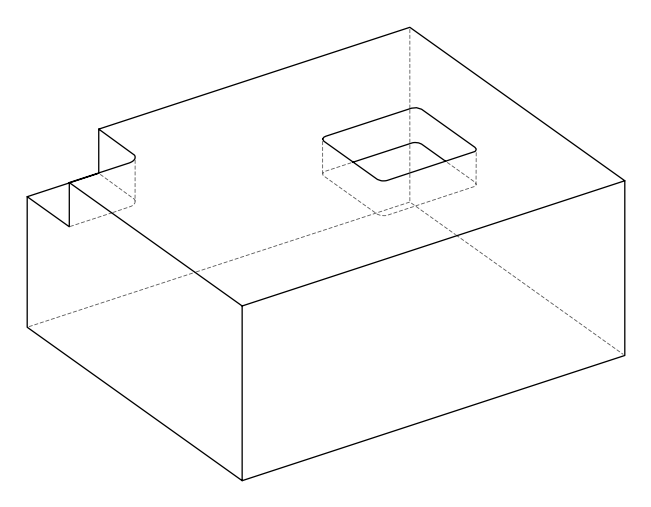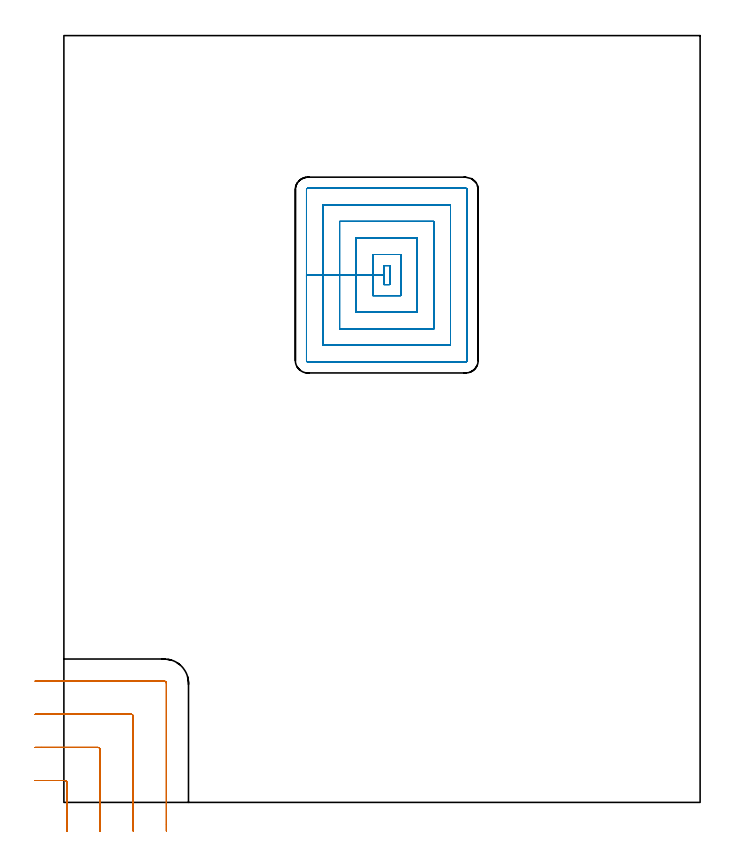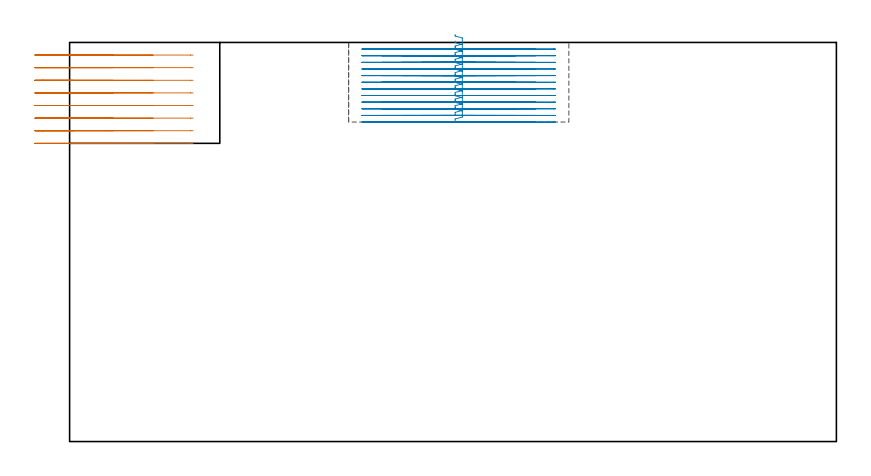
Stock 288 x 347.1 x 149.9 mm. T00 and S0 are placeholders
(PLAN: 2 operations, 1 tool changes, 30.4 min)
(1 MILL_CORNER_NOTCH_RECTANGULAR | CORNER_NOTCH_RECTANGULAR | UGT0201_094 | Follow Part, ap 5, ae 75% | 6.01 min | 137773 mm3)
(2 MILL_RECTANGULAR_POCKET | POCKET_RECTANGULAR_STRAIGHT | NXT0201_013 | Follow Part, ap 2.5, ae 75% | 24.36 min | 218317 mm3)
(TOOL UGT0201_094 | End mill 20 mm | D20 FL38 Z4)
(TOOL NXT0201_013 | ENDMILL 10mm | D10 FL30 Z4)
(OP 1 MILL_CORNER_NOTCH_RECTANGULAR)
G17 G21 G94 G90
T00 M6
G54
G17 G0 G90 X1.4 Y-13. S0 M3
G43 Z159.9 H0
Z145.162
G94 G1 Y-10. F250.
Y8.905 F500.
G3 X0.405 Y9.9 R1.
G1 X-10.
X-13. F250.
G0 Z159.9
X16.4 Y-13.
Z145.162
G1 Y-10.
Y23.905 F500.
G3 X15.405 Y24.9 R1.
G1 X-10.
X-13. F250.
G0 Z159.9
X31.4 Y-13.
Z145.162
G1 Y-10.
Y38.904 F500.
G3 X30.404 Y39.9 R1.
G1 X-10.
X-13. F250.
G0 Z159.9
X46.4 Y-13.
Z145.162
G1 Y-10.
Y53.904 F500.
G3 X45.404 Y54.9 R1.
G1 X-10.
X-13. F250.
G0 Z159.9
X1.4 Y-13.
Z140.425
G1 Y-10.
Y8.905 F500.
G3 X0.405 Y9.9 R1.
G1 X-10.
X-13. F250.
G0 Z159.9
X16.4 Y-13.
Z140.425
G1 Y-10.
Y23.905 F500.
G3 X15.405 Y24.9 R1.
G1 X-10.
X-13. F250.
G0 Z159.9
X31.4 Y-13.
Z140.425
G1 Y-10.
Y38.904 F500.
G3 X30.404 Y39.9 R1.
G1 X-10.
X-13. F250.
G0 Z159.9
X46.4 Y-13.
Z140.425
G1 Y-10.
Y53.904 F500.
G3 X45.404 Y54.9 R1.
G1 X-10.
X-13. F250.
G0 Z159.9
X1.4 Y-13.
Z135.687
G1 Y-10.
Y8.905 F500.
G3 X0.405 Y9.9 R1.
G1 X-10.
X-13. F250.
G0 Z159.9
X16.4 Y-13.
Z135.687
G1 Y-10.
Y23.905 F500.
G3 X15.405 Y24.9 R1.
G1 X-10.
X-13. F250.
G0 Z159.9
X31.4 Y-13.
Z135.687
G1 Y-10.
Y38.904 F500.
G3 X30.404 Y39.9 R1.
G1 X-10.
X-13. F250.
G0 Z159.9
X46.4 Y-13.
Z135.687
G1 Y-10.
Y53.904 F500.
G3 X45.404 Y54.9 R1.
G1 X-10.
X-13. F250.
G0 Z159.9
X1.4 Y-13.
Z130.95
G1 Y-10.
Y8.905 F500.
G3 X0.405 Y9.9 R1.
G1 X-10.
X-13. F250.
G0 Z159.9
X16.4 Y-13.
Z130.95
G1 Y-10.
Y23.905 F500.
G3 X15.405 Y24.9 R1.
G1 X-10.
X-13. F250.
G0 Z159.9
X31.4 Y-13.
Z130.95
G1 Y-10.
Y38.904 F500.
G3 X30.404 Y39.9 R1.
G1 X-10.
X-13. F250.
G0 Z159.9
X46.4 Y-13.
Z130.95
G1 Y-10.
Y53.904 F500.
G3 X45.404 Y54.9 R1.
G1 X-10.
X-13. F250.
G0 Z159.9
X1.4 Y-13.
Z126.212
G1 Y-10.
Y8.905 F500.
G3 X0.405 Y9.9 R1.
G1 X-10.
X-13. F250.
G0 Z159.9
X16.4 Y-13.
Z126.212
G1 Y-10.
Y23.905 F500.
G3 X15.405 Y24.9 R1.
G1 X-10.
X-13. F250.
G0 Z159.9
X31.4 Y-13.
Z126.212
G1 Y-10.
Y38.904 F500.
G3 X30.404 Y39.9 R1.
G1 X-10.
X-13. F250.
G0 Z159.9
X46.4 Y-13.
Z126.212
G1 Y-10.
Y53.904 F500.
G3 X45.404 Y54.9 R1.
G1 X-10.
X-13. F250.
G0 Z159.9
X1.4 Y-13.
Z121.475
G1 Y-10.
Y8.905 F500.
G3 X0.405 Y9.9 R1.
G1 X-10.
X-13. F250.
G0 Z159.9
X16.4 Y-13.
Z121.475
G1 Y-10.
Y23.905 F500.
G3 X15.405 Y24.9 R1.
G1 X-10.
X-13. F250.
G0 Z159.9
X31.4 Y-13.
Z121.475
G1 Y-10.
Y38.904 F500.
G3 X30.404 Y39.9 R1.
G1 X-10.
X-13. F250.
G0 Z159.9
X46.4 Y-13.
Z121.475
G1 Y-10.
Y53.904 F500.
G3 X45.404 Y54.9 R1.
G1 X-10.
X-13. F250.
G0 Z159.9
X1.4 Y-13.
Z116.737
G1 Y-10.
Y8.905 F500.
G3 X0.405 Y9.9 R1.
G1 X-10.
X-13. F250.
G0 Z159.9
X16.4 Y-13.
Z116.737
G1 Y-10.
Y23.905 F500.
G3 X15.405 Y24.9 R1.
G1 X-10.
X-13. F250.
G0 Z159.9
X31.4 Y-13.
Z116.737
G1 Y-10.
Y38.904 F500.
G3 X30.404 Y39.9 R1.
G1 X-10.
X-13. F250.
G0 Z159.9
X46.4 Y-13.
Z116.737
G1 Y-10.
Y53.904 F500.
G3 X45.404 Y54.9 R1.
G1 X-10.
X-13. F250.
G0 Z159.9
X1.4 Y-13.
Z112.
G1 Y-10.
Y8.905 F500.
G3 X0.405 Y9.9 R1.
G1 X-10.
X-13. F250.
G0 Z159.9
X16.4 Y-13.
Z112.
G1 Y-10.
Y23.905 F500.
G3 X15.405 Y24.9 R1.
G1 X-10.
X-13. F250.
G0 Z159.9
X31.4 Y-13.
Z112.
G1 Y-10.
Y38.904 F500.
G3 X30.404 Y39.9 R1.
G1 X-10.
X-13. F250.
G0 Z159.9
X46.4 Y-13.
Z112.
G1 Y-10.
Y53.904 F500.
G3 X45.404 Y54.9 R1.
G1 X-10.
X-13. F250.
G0 Z159.9
M5
M2
(OP 2 MILL_RECTANGULAR_POCKET)
G17 G21 G94 G90
T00 M6
G54
G17 G0 G90 X144.8 Y236.595 S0 M3
G43 Z159.9 H0
Z152.9
G94 G1 Y234.4 Z152.312 F250.
X147.5 Z151.588
Y243. Z149.284
X144.8 Z148.56
Y238.7 Z147.408
Y234.4 F500.
X147.5
Y243.
X144.8
Y238.7
X139.8
Y229.4
X152.5
Y248.
X139.8
Y238.7
X132.3
Y221.9
X160.
Y255.5
X132.3
Y238.7
X124.8
Y214.4
X167.5
Y263.
X124.8
Y238.7
X117.3
Y206.9
X175.
Y270.5
X117.3
Y238.7
X109.8
Y200.
G3 X110.4 Y199.4 R0.6
G1 X181.9
G3 X182.5 Y200. R0.6
G1 Y277.4
G3 X181.9 Y278. R0.6
G1 X110.4
G3 X109.8 Y277.4 R0.6
G1 Y238.7
Y237.7
G0 X144.8 Y236.595 Z150.408
G1 Y234.4 Z149.82 F250.
X147.5 Z149.097
Y243. Z146.792
X144.8 Z146.069
Y238.7 Z144.917
Y234.4 F500.
X147.5
Y243.
X144.8
Y238.7
X139.8
Y229.4
X152.5
Y248.
X139.8
Y238.7
X132.3
Y221.9
X160.
Y255.5
X132.3
Y238.7
X124.8
Y214.4
X167.5
Y263.
X124.8
Y238.7
X117.3
Y206.9
X175.
Y270.5
X117.3
Y238.7
X109.8
Y200.
G3 X110.4 Y199.4 R0.6
G1 X181.9
G3 X182.5 Y200. R0.6
G1 Y277.4
G3 X181.9 Y278. R0.6
G1 X110.4
G3 X109.8 Y277.4 R0.6
G1 Y238.7
Y237.7
G0 X144.8 Y236.595 Z147.917
G1 Y234.4 Z147.328 F250.
X147.5 Z146.605
Y243. Z144.301
X144.8 Z143.577
Y238.7 Z142.425
Y234.4 F500.
X147.5
Y243.
X144.8
Y238.7
X139.8
Y229.4
X152.5
Y248.
X139.8
Y238.7
X132.3
Y221.9
X160.
Y255.5
X132.3
Y238.7
X124.8
Y214.4
X167.5
Y263.
X124.8
Y238.7
X117.3
Y206.9
X175.
Y270.5
X117.3
Y238.7
X109.8
Y200.
G3 X110.4 Y199.4 R0.6
G1 X181.9
G3 X182.5 Y200. R0.6
G1 Y277.4
G3 X181.9 Y278. R0.6
G1 X110.4
G3 X109.8 Y277.4 R0.6
G1 Y238.7
Y237.7
G0 X144.8 Y236.595 Z145.425
G1 Y234.4 Z144.837 F250.
X147.5 Z144.113
Y243. Z141.809
X144.8 Z141.085
Y238.7 Z139.933
Y234.4 F500.
X147.5
Y243.
X144.8
Y238.7
X139.8
Y229.4
X152.5
Y248.
X139.8
Y238.7
X132.3
Y221.9
X160.
Y255.5
X132.3
Y238.7
X124.8
Y214.4
X167.5
Y263.
X124.8
Y238.7
X117.3
Y206.9
X175.
Y270.5
X117.3
Y238.7
X109.8
Y200.
G3 X110.4 Y199.4 R0.6
G1 X181.9
G3 X182.5 Y200. R0.6
G1 Y277.4
G3 X181.9 Y278. R0.6
G1 X110.4
G3 X109.8 Y277.4 R0.6
G1 Y238.7
Y237.7
G0 X144.8 Y236.595 Z142.933
G1 Y234.4 Z142.345 F250.
X147.5 Z141.622
Y243. Z139.317
X144.8 Z138.594
Y238.7 Z137.442
Y234.4 F500.
X147.5
Y243.
X144.8
Y238.7
X139.8
Y229.4
X152.5
Y248.
X139.8
Y238.7
X132.3
Y221.9
X160.
Y255.5
X132.3
Y238.7
X124.8
Y214.4
X167.5
Y263.
X124.8
Y238.7
X117.3
Y206.9
X175.
Y270.5
X117.3
Y238.7
X109.8
Y200.
G3 X110.4 Y199.4 R0.6
G1 X181.9
G3 X182.5 Y200. R0.6
G1 Y277.4
G3 X181.9 Y278. R0.6
G1 X110.4
G3 X109.8 Y277.4 R0.6
G1 Y238.7
Y237.7
G0 X144.8 Y236.595 Z140.442
G1 Y234.4 Z139.853 F250.
X147.5 Z139.13
Y243. Z136.826
X144.8 Z136.102
Y238.7 Z134.95
Y234.4 F500.
X147.5
Y243.
X144.8
Y238.7
X139.8
Y229.4
X152.5
Y248.
X139.8
Y238.7
X132.3
Y221.9
X160.
Y255.5
X132.3
Y238.7
X124.8
Y214.4
X167.5
Y263.
X124.8
Y238.7
X117.3
Y206.9
X175.
Y270.5
X117.3
Y238.7
X109.8
Y200.
G3 X110.4 Y199.4 R0.6
G1 X181.9
G3 X182.5 Y200. R0.6
G1 Y277.4
G3 X181.9 Y278. R0.6
G1 X110.4
G3 X109.8 Y277.4 R0.6
G1 Y238.7
Y237.7
G0 X144.8 Y236.595 Z137.95
G1 Y234.4 Z137.362 F250.
X147.5 Z136.638
Y243. Z134.334
X144.8 Z133.61
Y238.7 Z132.458
Y234.4 F500.
X147.5
Y243.
X144.8
Y238.7
X139.8
Y229.4
X152.5
Y248.
X139.8
Y238.7
X132.3
Y221.9
X160.
Y255.5
X132.3
Y238.7
X124.8
Y214.4
X167.5
Y263.
X124.8
Y238.7
X117.3
Y206.9
X175.
Y270.5
X117.3
Y238.7
X109.8
Y200.
G3 X110.4 Y199.4 R0.6
G1 X181.9
G3 X182.5 Y200. R0.6
G1 Y277.4
G3 X181.9 Y278. R0.6
G1 X110.4
G3 X109.8 Y277.4 R0.6
G1 Y238.7
Y237.7
G0 X144.8 Y236.595 Z135.458
G1 Y234.4 Z134.87 F250.
X147.5 Z134.147
Y243. Z131.842
X144.8 Z131.119
Y238.7 Z129.967
Y234.4 F500.
X147.5
Y243.
X144.8
Y238.7
X139.8
Y229.4
X152.5
Y248.
X139.8
Y238.7
X132.3
Y221.9
X160.
Y255.5
X132.3
Y238.7
X124.8
Y214.4
X167.5
Y263.
X124.8
Y238.7
X117.3
Y206.9
X175.
Y270.5
X117.3
Y238.7
X109.8
Y200.
G3 X110.4 Y199.4 R0.6
G1 X181.9
G3 X182.5 Y200. R0.6
G1 Y277.4
G3 X181.9 Y278. R0.6
G1 X110.4
G3 X109.8 Y277.4 R0.6
G1 Y238.7
Y237.7
G0 X144.8 Y236.595 Z132.967
G1 Y234.4 Z132.378 F250.
X147.5 Z131.655
Y243. Z129.351
X144.8 Z128.627
Y238.7 Z127.475
Y234.4 F500.
X147.5
Y243.
X144.8
Y238.7
X139.8
Y229.4
X152.5
Y248.
X139.8
Y238.7
X132.3
Y221.9
X160.
Y255.5
X132.3
Y238.7
X124.8
Y214.4
X167.5
Y263.
X124.8
Y238.7
X117.3
Y206.9
X175.
Y270.5
X117.3
Y238.7
X109.8
Y200.
G3 X110.4 Y199.4 R0.6
G1 X181.9
G3 X182.5 Y200. R0.6
G1 Y277.4
G3 X181.9 Y278. R0.6
G1 X110.4
G3 X109.8 Y277.4 R0.6
G1 Y238.7
Y237.7
G0 X144.8 Y236.595 Z130.475
G1 Y234.4 Z129.887 F250.
X147.5 Z129.163
Y243. Z126.859
X144.8 Z126.135
Y238.7 Z124.983
Y234.4 F500.
X147.5
Y243.
X144.8
Y238.7
X139.8
Y229.4
X152.5
Y248.
X139.8
Y238.7
X132.3
Y221.9
X160.
Y255.5
X132.3
Y238.7
X124.8
Y214.4
X167.5
Y263.
X124.8
Y238.7
X117.3
Y206.9
X175.
Y270.5
X117.3
Y238.7
X109.8
Y200.
G3 X110.4 Y199.4 R0.6
G1 X181.9
G3 X182.5 Y200. R0.6
G1 Y277.4
G3 X181.9 Y278. R0.6
G1 X110.4
G3 X109.8 Y277.4 R0.6
G1 Y238.7
Y237.7
G0 X144.8 Y236.595 Z127.983
G1 Y234.4 Z127.395 F250.
X147.5 Z126.672
Y243. Z124.367
X144.8 Z123.644
Y238.7 Z122.492
Y234.4 F500.
X147.5
Y243.
X144.8
Y238.7
X139.8
Y229.4
X152.5
Y248.
X139.8
Y238.7
X132.3
Y221.9
X160.
Y255.5
X132.3
Y238.7
X124.8
Y214.4
X167.5
Y263.
X124.8
Y238.7
X117.3
Y206.9
X175.
Y270.5
X117.3
Y238.7
X109.8
Y200.
G3 X110.4 Y199.4 R0.6
G1 X181.9
G3 X182.5 Y200. R0.6
G1 Y277.4
G3 X181.9 Y278. R0.6
G1 X110.4
G3 X109.8 Y277.4 R0.6
G1 Y238.7
Y237.7
G0 X144.8 Y236.595 Z125.492
G1 Y234.4 Z124.903 F250.
X147.5 Z124.18
Y243. Z121.876
X144.8 Z121.152
Y238.7 Z120.
Y234.4 F500.
X147.5
Y243.
X144.8
Y238.7
X139.8
Y229.4
X152.5
Y248.
X139.8
Y238.7
X132.3
Y221.9
X160.
Y255.5
X132.3
Y238.7
X124.8
Y214.4
X167.5
Y263.
X124.8
Y238.7
X117.3
Y206.9
X175.
Y270.5
X117.3
Y238.7
X109.8
Y200.
G3 X110.4 Y199.4 R0.6
G1 X181.9
G3 X182.5 Y200. R0.6
G1 Y277.4
G3 X181.9 Y278. R0.6
G1 X110.4
G3 X109.8 Y277.4 R0.6
G1 Y238.7
Y237.7
G0 Z159.9
M5
M2
